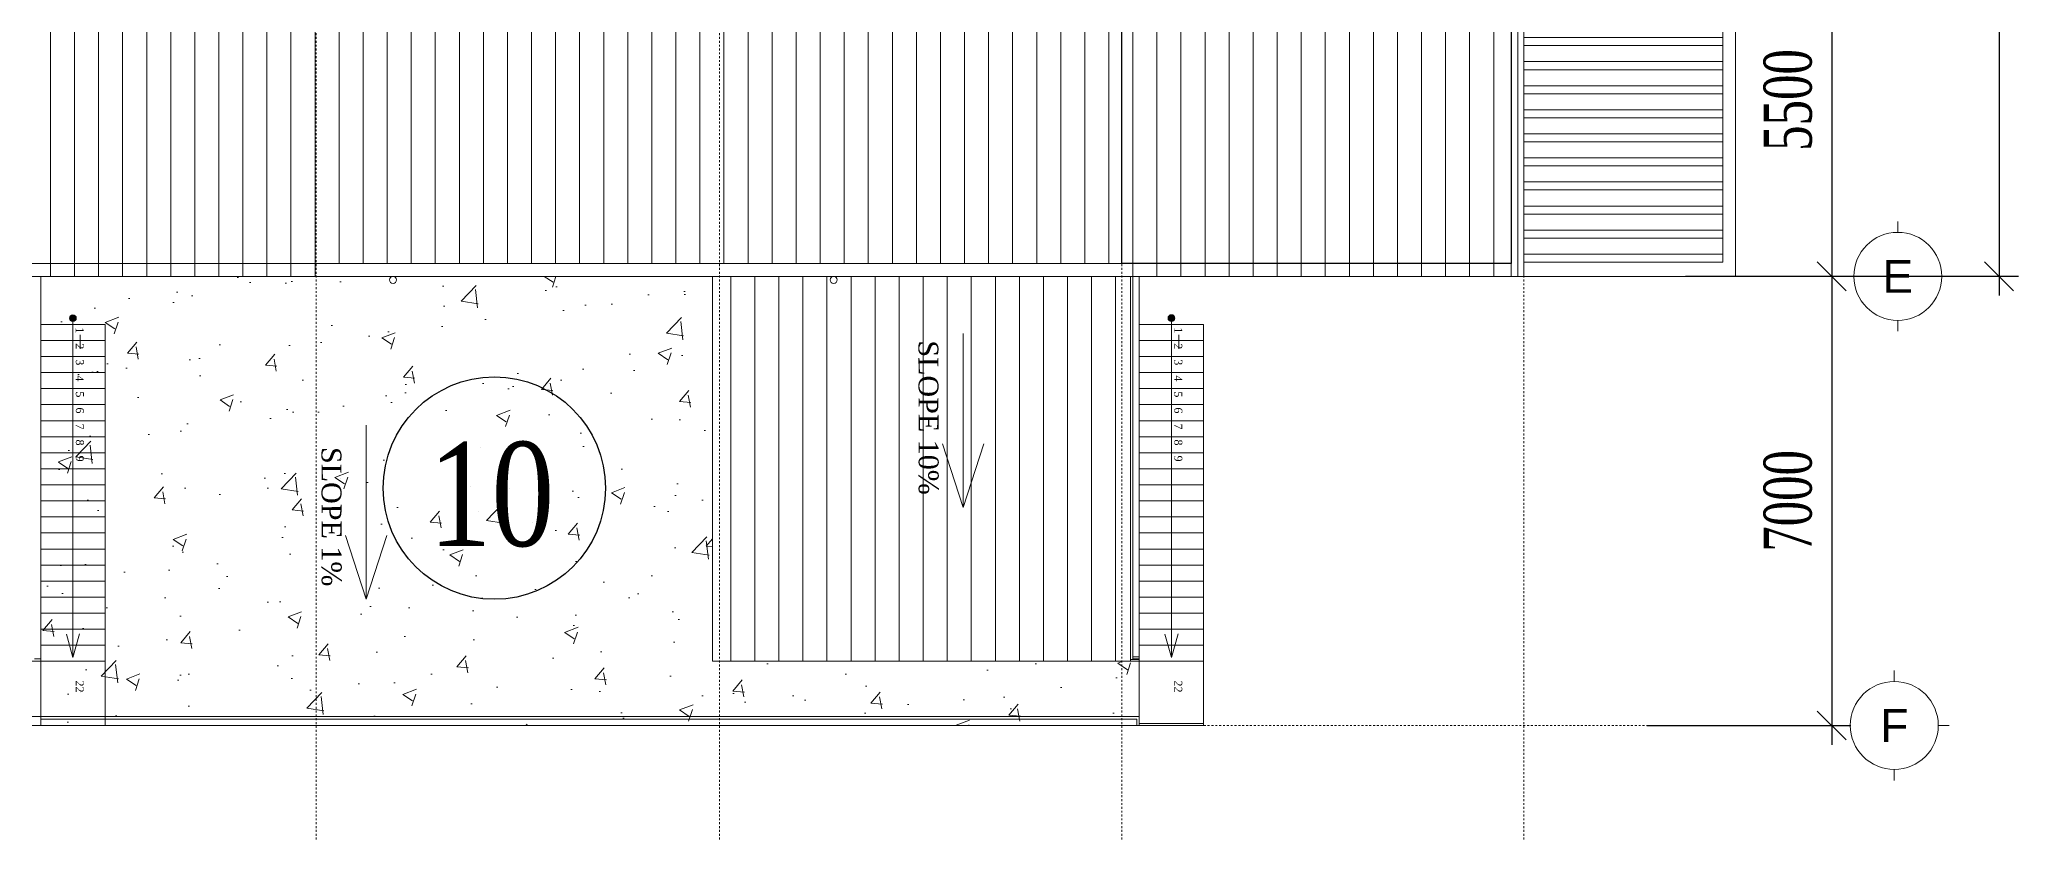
# Model space of a CAD drawing. Header units: inches. Extents: x 340055 to 349452, y -34649 to -30845.
# Drawn here: x 343863.4 to 343966.2, y -32102.1 to -32060.5 of the extents above; entities that cross this region are included whole.
import ezdxf
from ezdxf.enums import TextEntityAlignment as Align

# ---------------------------------------------------------------- set-up
doc = ezdxf.new("R2010")
doc.units = ezdxf.units.IN
doc.header["$MEASUREMENT"] = 0
doc.linetypes.add('XRF-A-GRID LINE$0$CENTER', pattern=[50.8, 31.75, -6.35, 6.35, -6.35])
doc.linetypes.add('XRF-A-RF PLAN$0$ACAD_ISO02W100', pattern=[15, 12, -3])
for name, color, linetype in [('CAUTAO', 7, 'Continuous'), ('XRF-A-RF PLAN$0$cat1', 31, 'Continuous'), ('XRF-A-RF PLAN$0$EQ', 4, 'Continuous'), ('XRF-A-RF PLAN$0$TITLE-TEXT', 130, 'Continuous'), ('XRF-A-RF PLAN$0$TL- STAIR', 30, 'Continuous'), ('XRF-A-RF PLAN$0$TL-Arch-Note', 7, 'Continuous'), ('XRF-A-RF PLAN$0$TL-Roof', 60, 'Continuous')]:
    doc.layers.add(name, color=color, linetype=linetype)
for name, color, linetype, lineweight in [('XRF-A-GRID LINE$0$text', 2, 'Continuous', 20), ('XRF-A-GRID LINE$0$TL-AXIS', 252, 'Continuous', 15), ('XRF-A-GRID LINE$0$ZONES', 7, 'Continuous', 9), ('XRF-A-RF PLAN$0$TL-ARCH-BACKGROUND', 252, 'Continuous', 15), ('XRF-A-RF PLAN$0$TL-Concrete wall', 120, 'Continuous', 15), ('XRF-A-RF PLAN$0$TL-CSA-AXIS', 252, 'Continuous', 15), ('XRF-A-RF PLAN$0$TL-RC', 4, 'Continuous', 15)]:
    doc.layers.add(name, color=color, linetype=linetype, lineweight=lineweight)
doc.styles.add('ST1', font='times.ttf', dxfattribs={"width": 0.7})
doc.styles.add('vntimeh.shx', font='vntimeh.shx', dxfattribs={"width": 0.8, "bigfont": 'bigfont.shx'})
doc.styles.add('XRF-A-GRID LINE$0$ARIALH', font='')
doc.styles.add('XRF-A-RF PLAN$0$Standard', font='arial.ttf')
doc.styles.add('XRF-A-RF PLAN$0$VNH', font='', dxfattribs={"height": 150})
doc.styles.get('XRF-A-GRID LINE$0$ARIALH').set_extended_font_data('.VnArialH')
doc.styles.get('XRF-A-RF PLAN$0$VNH').set_extended_font_data('.VnAvantH')
doc.dimstyles.new('300', dxfattribs={"dimtxt": 2.5, "dimasz": 1.5, "dimexe": 1, "dimexo": 0, "dimgap": 1, "dimtad": 1, "dimtoh": 1, "dimdec": 0, "dimlfac": 300, "dimzin": 0, "dimdsep": 46, "dimtxsty": 'ST1', "dimblk": 'OBLIQUE', "dimcen": 1, "dimdle": 1, "dimclrd": 8, "dimclre": 8, "dimclrt": 3, "dimadec": 0, "dimazin": 0, "dimtfac": 1, "dimtdec": 0, "dimtix": 1, "dimtofl": 0, "dimtmove": 1, "dimatfit": 3, "dimfxl": 0, "dimtolj": 1, "dimtzin": 0, "dimlwd": -1, "dimlwe": -1, "dimarcsym": 0})
pattern_1 = [(90, (216.4452, 3803.1944), (-1.25, 2e-16), [])]

# ---------------------------------------------------------------- blocks, each defined once
blk = doc.blocks.new('XRF-A-RF PLAN$0$CT')
at = {"layer": 'XRF-A-RF PLAN$0$TL- STAIR', "lineweight": 0, "ltscale": 1e-09}
blk.add_hatch(color=256, dxfattribs=at).paths.add_polyline_path([(-2194576, -1333945, 1), (-2194576, -1334050, 1)])
for p, q in [((-2195076, -1334096), (-2194076, -1334096)), ((-2194576, -1334050), (-2194576, -1339286)), ((-2194461, -1334257), (-2194461, -1334477)), ((-2194076, -1340346), (-2194076, -1334096)), ((-2195076, -1334346), (-2194076, -1334346)), ((-2195076, -1334596), (-2194076, -1334596)), ((-2195076, -1334846), (-2194076, -1334846)), ((-2195076, -1335096), (-2194076, -1335096)), ((-2195076, -1335346), (-2194076, -1335346)), ((-2195076, -1335596), (-2194076, -1335596)), ((-2195076, -1335846), (-2194076, -1335846)), ((-2195076, -1336096), (-2194076, -1336096)), ((-2195076, -1336346), (-2194076, -1336346)), ((-2194576, -1336346), (-2194076, -1336346)), ((-2195076, -1336596), (-2194076, -1336596)), ((-2195076, -1336846), (-2194076, -1336846)), ((-2195076, -1337096), (-2194076, -1337096)), ((-2195076, -1337346), (-2194076, -1337346)), ((-2195076, -1337596), (-2194076, -1337596)), ((-2195076, -1337846), (-2194076, -1337846)), ((-2195076, -1338096), (-2194076, -1338096)), ((-2195076, -1338346), (-2194076, -1338346)), ((-2195076, -1338596), (-2194076, -1338596)), ((-2195076, -1338846), (-2194076, -1338846)), ((-2195076, -1339096), (-2194076, -1339096)), ((-2194576, -1339286), (-2194678, -1338924)), ((-2194576, -1339286), (-2194473, -1338919)), ((-2195076, -1339346), (-2194076, -1339346)), ((-2195116, -1340346), (-2195116, -1340246)), ((-2195076, -1340346), (-2195076, -1340206)), ((-2195076, -1340346), (-2194076, -1340346))]:
    blk.add_line(p, q, dxfattribs=at)
blk.add_circle((-2194576, -1333997), 52.6, dxfattribs=at)
at = {"layer": 'XRF-A-RF PLAN$0$TL- STAIR', "lineweight": 0, "ltscale": 1e-09, "char_height": 124.76, "width": 2063.43, "attachment_point": 9, "rotation": 270, "style": 'XRF-A-RF PLAN$0$Standard'}
for s, insert in [('{\\fTimes New Roman|b0|i0|c0|p18;1}', (-2194532, -1334233)), ('{\\fTimes New Roman|b0|i0|c0|p18;2}', (-2194532, -1334483)), ('{\\fTimes New Roman|b0|i0|c0|p18;3}', (-2194532, -1334733)), ('{\\fTimes New Roman|b0|i0|c0|p18;4}', (-2194532, -1334983)), ('{\\fTimes New Roman|b0|i0|c0|p18;5}', (-2194532, -1335233)), ('{\\fTimes New Roman|b0|i0|c0|p18;6}', (-2194532, -1335483)), ('{\\fTimes New Roman|b0|i0|c0|p18;7}', (-2194532, -1335733)), ('{\\fTimes New Roman|b0|i0|c0|p18;8}', (-2194532, -1335983)), ('{\\fTimes New Roman|b0|i0|c0|p18;9}', (-2194532, -1336233)), ('{\\fTimes New Roman|b0|i0|c0|p18;22}', (-2194532, -1339833))]:
    blk.add_mtext(s, dxfattribs=dict(at, insert=insert))
blk = doc.blocks.new('XRF-A-GRID LINE$0$truc')
at = {"layer": 'XRF-A-GRID LINE$0$text', "color": 8}
for p, q in [((0, 4), (0, 5)), ((-4, 0), (-5, 0)), ((4, 0), (5, 0)), ((0, -4), (0, -5))]:
    blk.add_line(p, q, dxfattribs=at)
blk.add_circle((0, 0), 4, dxfattribs=at)
at = {"layer": 'XRF-A-GRID LINE$0$text', "color": 8, "style": 'XRF-A-GRID LINE$0$ARIALH'}
blk.add_attdef('TENTRUCDINHVI', text='', height=3, dxfattribs=at).set_placement((0, 0), align=Align.MIDDLE)
blk = doc.blocks.new('XRF-A-GRID LINE')
at = {"layer": 'XRF-A-GRID LINE$0$TL-AXIS', "linetype": 'XRF-A-GRID LINE$0$CENTER', "lineweight": 0, "ltscale": 0.01}
for p, q in [((-2888340, -1307295), (-2888340, -1342138)), ((-2882050, -1307295), (-2882050, -1342138)), ((-2875780, -1307295), (-2875780, -1342138)), ((-2869510, -1307295), (-2869510, -1342138)), ((-2901380, -1333346), (-2865293, -1333346)), ((-2901380, -1340346), (-2864538, -1340346))]:
    blk.add_line(p, q, dxfattribs=at)
ref = blk.add_blockref('XRF-A-GRID LINE$0$truc', (-2863681, -1333346), dxfattribs=dict(at, xscale=171.4285714291036, yscale=171.4285714291036, zscale=171.4285714291036, rotation=179.9999999999922))
ref.add_attrib('TENTRUCDINHVI', 'E', dxfattribs={"layer": 'XRF-A-GRID LINE$0$ZONES', "height": 514, "style": 'XRF-A-GRID LINE$0$ARIALH'}).set_placement((-2863681, -1333346), align=Align.MIDDLE)
ref = blk.add_blockref('XRF-A-GRID LINE$0$truc', (-2863735, -1340346), dxfattribs=dict(at, xscale=171.4285714291036, yscale=171.4285714291036, zscale=171.4285714291036, rotation=179.9999999999922))
ref.add_attrib('TENTRUCDINHVI', 'F', dxfattribs={"layer": 'XRF-A-GRID LINE$0$ZONES', "height": 514, "style": 'XRF-A-GRID LINE$0$ARIALH'}).set_placement((-2863735, -1340346), align=Align.MIDDLE)
blk = doc.blocks.new('_Oblique')
at = {"color": 0, "linetype": 'ByBlock', "lineweight": -2}
blk.add_line((-0.5, -0.5), (0.5, 0.5), dxfattribs=at)
blk = doc.blocks.new('*D472')
at = {"color": 8, "linetype": 'Continuous', "transparency": 16777216}
for p, q in [((343956.51, -32053.45), (343956.51, -32073.78)), ((343951.19, -32054.45), (343957.51, -32054.45)), ((343948.92, -32072.78), (343957.51, -32072.78))]:
    blk.add_line(p, q, dxfattribs=at)
at = {"layer": 'Defpoints', "color": 0, "transparency": 16777216}
for p in [(343951.19, -32054.45), (343948.92, -32072.78), (343956.51, -32072.78)]:
    blk.add_point(p, dxfattribs=at)
at = {"color": 8, "transparency": 16777216, "xscale": 1.5, "yscale": 1.5, "zscale": 1.5}
for p, rotation in [((343956.51, -32054.45), 90), ((343956.51, -32072.78), 270)]:
    blk.add_blockref('_Oblique', p, dxfattribs=dict(at, rotation=rotation))
at = {"color": 3, "transparency": 16777216, "insert": (343954.24, -32063.62), "char_height": 2.5, "attachment_point": 5, "rotation": 90, "style": 'ST1', "bg_fill": 3, "box_fill_scale": 1.25, "bg_fill_color": 256, "bg_fill_true_color": 13158600, "bg_fill_transparency": 0}
blk.add_mtext('\\A1;5500', dxfattribs=at)
blk = doc.blocks.new('*D473')
at = {"color": 8, "linetype": 'Continuous', "transparency": 16777216}
for p, q in [((343956.51, -32071.78), (343956.51, -32097.12)), ((343948.92, -32072.78), (343957.51, -32072.78)), ((343946.91, -32096.12), (343957.51, -32096.12))]:
    blk.add_line(p, q, dxfattribs=at)
at = {"layer": 'Defpoints', "color": 0, "transparency": 16777216}
for p in [(343948.92, -32072.78), (343946.91, -32096.12), (343956.51, -32096.12)]:
    blk.add_point(p, dxfattribs=at)
at = {"color": 8, "transparency": 16777216, "xscale": 1.5, "yscale": 1.5, "zscale": 1.5}
for p, rotation in [((343956.51, -32072.78), 90), ((343956.51, -32096.12), 270)]:
    blk.add_blockref('_Oblique', p, dxfattribs=dict(at, rotation=rotation))
at = {"color": 3, "transparency": 16777216, "insert": (343954.24, -32084.45), "char_height": 2.5, "attachment_point": 5, "rotation": 90, "style": 'ST1', "bg_fill": 3, "box_fill_scale": 1.25, "bg_fill_color": 256, "bg_fill_true_color": 13158600, "bg_fill_transparency": 0}
blk.add_mtext('\\A1;7000', dxfattribs=at)
blk = doc.blocks.new('*D525')
at = {"color": 8, "linetype": 'Continuous', "transparency": 16777216}
for p, q in [((343965.21, -31998.45), (343965.21, -32073.78)), ((343953.02, -31999.45), (343966.21, -31999.45)), ((343953.22, -32072.78), (343966.21, -32072.78))]:
    blk.add_line(p, q, dxfattribs=at)
at = {"layer": 'Defpoints', "color": 0, "transparency": 16777216}
for p in [(343953.02, -31999.45), (343953.22, -32072.78), (343965.21, -32072.78)]:
    blk.add_point(p, dxfattribs=at)
at = {"color": 8, "transparency": 16777216, "xscale": 1.5, "yscale": 1.5, "zscale": 1.5}
for p, rotation in [((343965.21, -31999.45), 90), ((343965.21, -32072.78), 270)]:
    blk.add_blockref('_Oblique', p, dxfattribs=dict(at, rotation=rotation))
at = {"color": 3, "transparency": 16777216, "insert": (343962.94, -32036.12), "char_height": 2.5, "attachment_point": 5, "rotation": 90, "style": 'ST1', "bg_fill": 3, "box_fill_scale": 1.25, "bg_fill_color": 256, "bg_fill_true_color": 13158600, "bg_fill_transparency": 0}
blk.add_mtext('\\A1;22000', dxfattribs=at)

msp = doc.modelspace()

# ---------------------------------------------------------------- hatches: boundary and pattern name
at = {"layer": 'XRF-A-RF PLAN$0$TL- STAIR', "lineweight": 0, "ltscale": 1e-09}
msp.add_hatch(color=256, dxfattribs=at).paths.add_polyline_path([(343865.114, -32074.7787, 1), (343865.114, -32075.1297, 1)])
at = {"layer": 'XRF-A-RF PLAN$0$TL-ARCH-BACKGROUND', "transparency": 33554559}
h = msp.add_hatch(dxfattribs=at)
h.set_pattern_fill('AR-CONC,_O', color=256)
h.set_pattern_definition([(50, (21772.934, 4798.5053), (7.17260183, -0.62752135), [0.75, -8.25]), (355, (21772.934, 4798.505), (-1.38751334, 7.52192134), [0.6, -6.6]), (100.4514, (21773.5316, 4798.453), (5.78509382, 6.89439542), [0.6374019, -7.01142112]), (46.1842, (21772.934, 4800.505), (10.67241049, -1.65519014), [1.125, -12.375]), (96.6356, (21773.823, 4800.367), (9.34662706, 9.7411787), [0.95610288, -10.51713]), (351.1842, (21772.934, 4800.505), (9.34661945, 9.741186), [0.9, -9.9]), (21, (21773.934, 4800.0053), (5.96907052, -4.02618891), [0.75, -8.25]), (326, (21773.934, 4800.005), (2.43315332, 7.25150045), [0.6, -6.6]), (71.4514, (21774.431, 4799.67), (8.40222629, 3.22530497), [0.6374019, -7.01142112]), (37.5, (21772.9338, 4798.5053), (0.121598553, 3.328938538), [0, -6.52, 0, -6.7, 0, -6.625]), (7.5, (21772.934, 4798.5053), (2.630695374, 3.94411712), [0, -3.82, 0, -6.37, 0, -2.525]), (327.5, (21770.7038, 4798.5053), (5.338224362, -0.225548717), [0, -2.5, 0, -7.8, 0, -10.35]), (317.5, (21769.704, 4798.5053), (5.831861693, 1.00104982), [0, -3.25, 0, -5.18, 0, -7.35])])
h.paths.add_polyline_path([(343898.3474, -32092.7838), (343898.3474, -32072.7838), (343863.4473, -32072.7838), (343863.4473, -32096.1171), (343920.5306, -32096.1171), (343920.5306, -32092.7838)])
at = {"layer": 'XRF-A-RF PLAN$0$TL-Roof', "lineweight": 0, "ltscale": 1e-09}
h = msp.add_hatch(dxfattribs=at)
h.set_pattern_fill('ANSI31', color=256, scale=10, angle=45)
h.set_pattern_definition(pattern_1)
h.paths.add_polyline_path([(343939.8474, -32054.4504), (343919.6141, -32054.4504), (343919.6141, -32072.1171), (343939.8474, -32072.1171)])
h.paths.add_polyline_path([(343939.8474, -32035.4505), (343939.8474, -32000.1172), (343919.6141, -32000.1172), (343919.6141, -32035.4505)])
h.paths.add_polyline_path([(343923.8872, -32060.0147), (343923.8872, -32051.6566), (343921.4089, -32051.6566), (343921.4089, -32060.0147)], flags=9)
h.paths.add_polyline_path([(343923.8872, -32020.6202), (343923.8872, -32012.262), (343921.4089, -32012.262), (343921.4089, -32020.6202)], flags=24)
at = {"layer": 'XRF-A-RF PLAN$0$TL-Roof', "lineweight": 0, "ltscale": 1e-09, "transparency": 33554687}
h = msp.add_hatch(dxfattribs=at)
h.set_pattern_fill('ANSI32', color=256, scale=3.333333, angle=135)
h.set_pattern_definition([(180, (353505.5476, -27628.2967), (-9e-17, -1.25), []), (180, (353505.1309, -27627.88), (-9e-17, -1.25), [])])
h.paths.add_polyline_path([(343950.8474, -32000.7838), (343940.5141, -32000.7838), (343940.5141, -32072.0504), (343950.8474, -32072.0504)])
at = {"layer": 'XRF-A-RF PLAN$0$TL-Roof', "lineweight": 0, "ltscale": 1e-09}
h = msp.add_hatch(dxfattribs=at)
h.set_pattern_fill('ANSI31', color=256, scale=10, angle=45)
h.set_pattern_definition(pattern_1)
h.paths.add_polyline_path([(343919.6141, -32054.4504), (343919.6141, -32072.784), (343940.5141, -32072.784), (343940.5141, -32054.4504)])
h.paths.add_polyline_path([(343923.8872, -32060.0147), (343923.8872, -32051.6566), (343921.4089, -32051.6566), (343921.4089, -32060.0147)], flags=9)
h.paths.add_polyline_path([(343923.8872, -32020.6202), (343923.8872, -32012.262), (343921.4089, -32012.262), (343921.4089, -32020.6202)], flags=9)
h = msp.add_hatch(dxfattribs=at)
h.set_pattern_fill('ANSI31', color=256, scale=10, angle=45)
h.set_pattern_definition(pattern_1)
h.paths.add_polyline_path([(343919.6141, -32054.4504), (343919.6141, -32036.7838), (343898.7141, -32036.7838), (343898.7141, -32054.4504)])
h.paths.add_polyline_path([(343919.6141, -32072.784), (343940.5141, -32072.784), (343940.5141, -32054.4504), (343919.6141, -32054.4504)])
h.paths.add_polyline_path([(343923.8872, -32060.0147), (343923.8872, -32051.6566), (343921.4089, -32051.6566), (343921.4089, -32060.0147)], flags=9)
h = msp.add_hatch(dxfattribs=at)
h.set_pattern_fill('ANSI31', color=256, scale=10, angle=45)
h.set_pattern_definition(pattern_1)
h.paths.add_polyline_path([(343848.0984, -32054.4504), (343848.0984, -32072.7838), (343877.7474, -32072.7839), (343877.7474, -32054.4504)])
h.paths.add_polyline_path([(343858.8123, -32060.0147), (343858.8123, -32051.6566), (343856.334, -32051.6566), (343856.334, -32060.0147)], flags=9)
h = msp.add_hatch(dxfattribs=at)
h.set_pattern_fill('ANSI31', color=256, scale=10, angle=45)
h.set_pattern_definition(pattern_1)
h.paths.add_polyline_path([(343877.7474, -32054.4504), (343877.7474, -32072.1171), (343898.7141, -32072.1171), (343898.7141, -32054.4504)])
h.paths.add_polyline_path([(343894.2428, -32060.0147), (343894.2428, -32051.6566), (343891.7645, -32051.6566), (343891.7645, -32060.0147)], flags=9)
h = msp.add_hatch(dxfattribs=at)
h.set_pattern_fill('ANSI31', color=256, scale=10, angle=45)
h.set_pattern_definition(pattern_1)
h.paths.add_polyline_path([(343919.6141, -32072.784), (343940.5141, -32072.784), (343940.5141, -32054.4504), (343919.6141, -32054.4504)])
h.paths.add_polyline_path([(343923.8872, -32060.0147), (343923.8872, -32051.6566), (343921.4089, -32051.6566), (343921.4089, -32060.0147)], flags=9)
h = msp.add_hatch(dxfattribs=at)
h.set_pattern_fill('ANSI31', color=256, scale=10, angle=45)
h.set_pattern_definition(pattern_1)
h.paths.add_polyline_path([(343919.6141, -32072.1171), (343919.6141, -32054.4504), (343898.7141, -32054.4504), (343898.7141, -32072.1171)])
at = {"layer": 'XRF-A-RF PLAN$0$TL-Roof', "lineweight": 0, "ltscale": 1e-09, "transparency": 33554559}
h = msp.add_hatch(dxfattribs=at)
h.set_pattern_fill('ANSI31', color=256, scale=10, angle=45)
h.set_pattern_definition([(90, (353505.5476, -27628.2967), (-1.25, 0), [])])
h.paths.add_polyline_path([(343920.5306, -32092.7838), (343898.3474, -32092.7838), (343898.3474, -32072.7838), (343920.5306, -32072.7838)])

# ---------------------------------------------------------------- linework, layer by layer
at = {"color": 8}
msp.add_lwpolyline([(343919.6141, -32054.4504), (343939.8474, -32054.4504), (343939.8474, -32072.1171), (343919.6141, -32072.1171)], close=True, dxfattribs=at)
at = {"layer": 'CAUTAO', "color": 1, "true_color": 0xfa051e}
msp.add_circle((343887.0132, -32083.7857), 5.7764, dxfattribs=at)
at = {"layer": 'XRF-A-RF PLAN$0$cat1', "lineweight": 0}
for p, q in [((343940.5141, -32072.7838), (343940.5141, -31999.4504)), ((343836.0307, -32072.7838), (343940.5141, -32072.7838)), ((343901.7641, -32072.7838), (343931.1805, -32072.7838)), ((343901.7641, -32072.7838), (343931.1805, -32072.7838)), ((343805.9474, -32096.1171), (343920.5306, -32096.1171)), ((343866.0141, -32096.1171), (343920.5306, -32096.1171))]:
    msp.add_line(p, q, dxfattribs=at)
for centre in [(343881.7474, -32072.9671), (343904.6474, -32072.9671)]:
    msp.add_circle(centre, 0.1833, dxfattribs=at)
at = {"layer": 'XRF-A-RF PLAN$0$EQ', "lineweight": 0, "ltscale": 1e-09}
msp.add_lwpolyline([(343863.4473, -32072.7838), (343920.5306, -32072.7838), (343920.5306, -32096.1171), (343863.4473, -32096.1171)], close=True, dxfattribs=at)
at = {"layer": 'XRF-A-RF PLAN$0$TITLE-TEXT', "lineweight": 0, "ltscale": 1e-09}
for p, q in [((343940.5141, -32072.0504), (343940.5141, -31999.4505)), ((343940.5141, -32072.7838), (343951.5141, -32072.7838))]:
    msp.add_line(p, q, dxfattribs=at)
for points in [[(343943.1807, -31992.7841), (343835.2807, -31992.7838), (343835.2807, -32000.1171), (343836.0141, -32000.1171), (343896.7307, -32000.1171), (343939.8474, -32000.1172), (343939.8474, -32072.7838), (343951.5141, -32072.7838), (343951.5141, -32001.1174, 0.41421281)], [(343942.5141, -31993.4507), (343835.9474, -31993.4504), (343835.9474, -31999.4504), (343836.0141, -31999.4504), (343896.7307, -31999.4504), (343940.5141, -31999.4505), (343940.5141, -32072.0504), (343950.8474, -32072.0504), (343950.8474, -32001.7841, 0.41421281)]]:
    msp.add_lwpolyline(points, format="xyb", close=True, dxfattribs=at)
at = {"layer": 'XRF-A-RF PLAN$0$TL- STAIR', "lineweight": 0}
for p, q in [((343863.4473, -32072.7838), (343863.4473, -32096.1171)), ((343920.064, -32072.7838), (343920.064, -32092.7838)), ((343920.1973, -32072.7838), (343920.1973, -32092.6504)), ((343863.4473, -32092.7838), (343862.9806, -32092.7838)), ((343863.4473, -32092.6504), (343863.114, -32092.6504)), ((343920.5306, -32092.6841), (343920.064, -32092.6841)), ((343920.5306, -32092.7838), (343920.064, -32092.7838)), ((343920.5306, -32092.5508), (343920.1973, -32092.5508)), ((343920.5306, -32092.6504), (343920.1973, -32092.6504)), ((343806.364, -32095.6504), (343863.4473, -32095.6504)), ((343863.4473, -32095.6504), (343920.5306, -32095.6504)), ((343863.4473, -32095.7838), (343920.3973, -32095.7838))]:
    msp.add_line(p, q, dxfattribs=at)
at = {"layer": 'XRF-A-RF PLAN$0$TL- STAIR', "lineweight": 0, "ltscale": 1e-09}
for p, q in [((343863.4473, -32075.2838), (343866.7806, -32075.2838)), ((343865.114, -32075.1297), (343865.114, -32092.5838)), ((343865.4981, -32075.8184), (343865.4981, -32076.5517)), ((343866.7806, -32096.1171), (343866.7806, -32075.2838)), ((343863.4473, -32076.1171), (343866.7806, -32076.1171)), ((343863.4473, -32076.9504), (343866.7806, -32076.9504)), ((343863.4473, -32077.7838), (343866.7806, -32077.7838)), ((343863.4473, -32078.6171), (343866.7806, -32078.6171)), ((343863.4473, -32079.4504), (343866.7806, -32079.4504)), ((343863.4473, -32080.2838), (343866.7806, -32080.2838)), ((343863.4473, -32081.1171), (343866.7806, -32081.1171)), ((343863.4473, -32081.9504), (343866.7806, -32081.9504)), ((343863.4473, -32082.7838), (343866.7806, -32082.7838)), ((343865.114, -32082.7838), (343866.7806, -32082.7838)), ((343863.4473, -32083.6171), (343866.7806, -32083.6171)), ((343863.4473, -32084.4504), (343866.7806, -32084.4504)), ((343863.4473, -32085.2838), (343866.7806, -32085.2838)), ((343863.4473, -32086.1171), (343866.7806, -32086.1171)), ((343863.4473, -32086.9504), (343866.7806, -32086.9504)), ((343863.4473, -32087.7838), (343866.7806, -32087.7838)), ((343863.4473, -32088.6171), (343866.7806, -32088.6171)), ((343863.4473, -32089.4504), (343866.7806, -32089.4504)), ((343863.4473, -32090.2838), (343866.7806, -32090.2838)), ((343863.4473, -32091.1171), (343866.7806, -32091.1171)), ((343863.4473, -32091.9504), (343866.7806, -32091.9504)), ((343865.114, -32092.5838), (343864.7723, -32091.3767)), ((343865.114, -32092.5838), (343865.4573, -32091.36)), ((343863.4473, -32092.7838), (343866.7806, -32092.7838)), ((343863.4473, -32096.1171), (343863.4473, -32095.6504)), ((343863.4473, -32096.1171), (343866.7806, -32096.1171)), ((343920.3973, -32096.1171), (343920.3973, -32095.7838)), ((343920.5306, -32096.1171), (343920.5306, -32095.6504)), ((343920.5306, -32096.0174), (343923.864, -32096.0174))]:
    msp.add_line(p, q, dxfattribs=at)
msp.add_circle((343865.114, -32074.9542), 0.1755, dxfattribs=at)
at = {"layer": 'XRF-A-RF PLAN$0$TL-Arch-Note', "lineweight": 0, "ltscale": 1e-09}
msp.add_line((343863.4473, -32094.7838), (343863.4473, -32072.7838), dxfattribs=at)
at = {"layer": 'XRF-A-RF PLAN$0$TL-Concrete wall', "lineweight": 0, "ltscale": 1e-09}
msp.add_lwpolyline([(343920.5306, -32092.7838), (343898.3474, -32092.7838), (343898.3474, -32072.7838), (343920.5306, -32072.7838)], close=True, dxfattribs=at)
at = {"layer": 'XRF-A-RF PLAN$0$TL-RC', "lineweight": 0, "ltscale": 1e-09}
for p, q in [((343950.8474, -32000.7838), (343950.8474, -32072.0504)), ((343951.5141, -32000.1172), (343951.5141, -32072.7838))]:
    msp.add_line(p, q, dxfattribs=at)
msp.add_lwpolyline([(343836.6141, -32072.1171), (343939.8474, -32072.1171), (343939.8474, -32000.1172), (343836.6141, -32000.1172)], close=True, dxfattribs=at)
at = {"layer": 'XRF-A-RF PLAN$0$TL-Roof', "lineweight": 0, "ltscale": 1e-09}
for p, q in [((343911.3749, -32075.7557), (343911.3749, -32084.7889)), ((343880.3512, -32080.5156), (343880.3512, -32089.5487)), ((343911.3749, -32084.7889), (343910.3043, -32081.4847)), ((343911.3749, -32084.7889), (343912.4455, -32081.4847)), ((343880.3512, -32089.5487), (343879.2807, -32086.2445)), ((343880.3512, -32089.5487), (343881.4218, -32086.2445))]:
    msp.add_line(p, q, dxfattribs=at)

# ---------------------------------------------------------------- block references
at = {"color": 8, "xscale": 0.003333333334012423, "yscale": 0.003333333334012423, "zscale": 0.003333333334012423}
msp.add_blockref('XRF-A-GRID LINE', (353505.5476, -27628.2967), dxfattribs=at)
at = {"layer": 'XRF-A-RF PLAN$0$TL-CSA-AXIS', "lineweight": 0, "xscale": 0.003333333334012423, "yscale": 0.003333333334012423, "zscale": 0.003333333334012423}
msp.add_blockref('XRF-A-RF PLAN$0$CT', (351237.4506, -27628.2967), dxfattribs=at)

# ---------------------------------------------------------------- texts
at = {"linetype": 'XRF-A-RF PLAN$0$ACAD_ISO02W100', "char_height": 1.033361, "width": 50.02323, "attachment_point": 9, "rotation": 270.127258, "style": 'XRF-A-RF PLAN$0$VNH'}
for s, insert in [('{\\f.VnTimeH|b0|i0|c0|p34;slope 10%}', (343909.0495, -32084.1337)), ('{\\f.VnTimeH|b0|i0|c0|p34;slope 1%}', (343878.0259, -32088.8935))]:
    msp.add_mtext(s, dxfattribs=dict(at, insert=insert))
at = {"layer": 'CAUTAO', "color": 1, "true_color": 0xfa051e, "insert": (343886.8638, -32084.134), "char_height": 5.4, "attachment_point": 5, "style": 'vntimeh.shx'}
msp.add_mtext('\\A1;10', dxfattribs=at)
at = {"layer": 'XRF-A-RF PLAN$0$TL- STAIR', "lineweight": 0, "ltscale": 1e-09, "char_height": 0.415859, "width": 6.878097, "attachment_point": 9, "rotation": 270, "style": 'XRF-A-RF PLAN$0$Standard'}
for s, insert in [('{\\fTimes New Roman|b0|i0|c0|p18;1}', (343865.2607, -32075.7416)), ('{\\fTimes New Roman|b0|i0|c0|p18;2}', (343865.2607, -32076.5749)), ('{\\fTimes New Roman|b0|i0|c0|p18;3}', (343865.2607, -32077.4083)), ('{\\fTimes New Roman|b0|i0|c0|p18;4}', (343865.2607, -32078.2416)), ('{\\fTimes New Roman|b0|i0|c0|p18;5}', (343865.2607, -32079.0749)), ('{\\fTimes New Roman|b0|i0|c0|p18;6}', (343865.2607, -32079.9083)), ('{\\fTimes New Roman|b0|i0|c0|p18;7}', (343865.2607, -32080.7416)), ('{\\fTimes New Roman|b0|i0|c0|p18;8}', (343865.2607, -32081.5749)), ('{\\fTimes New Roman|b0|i0|c0|p18;9}', (343865.2607, -32082.4083)), ('{\\fTimes New Roman|b0|i0|c0|p18;22}', (343865.2607, -32094.4067))]:
    msp.add_mtext(s, dxfattribs=dict(at, insert=insert))

# ---------------------------------------------------------------- next in the draw order: dimensions: what is measured, and where the dimension line sits
at = {"color": 8}
dim = msp.add_linear_dim(base=(343956.5131, -32072.7841), p1=(343951.1903, -32054.4504), p2=(343948.9171, -32072.7841), angle=90, dimstyle='300', dxfattribs=at)
dim.commit()
dim.dimension.update_dxf_attribs({"geometry": '*D472', "text_midpoint": (343954.2414, -32063.6172)})

# ---------------------------------------------------------------- next in the draw order: dimensions: what is measured, and where the dimension line sits
dim = msp.add_linear_dim(base=(343956.5131, -32096.1171), p1=(343948.9171, -32072.7841), p2=(343946.9068, -32096.1171), angle=90, dimstyle='300', dxfattribs=at)
dim.commit()
dim.dimension.update_dxf_attribs({"geometry": '*D473', "text_midpoint": (343954.2378, -32084.4506)})

# ---------------------------------------------------------------- next in the draw order: dimensions: what is measured, and where the dimension line sits
dim = msp.add_linear_dim(base=(343965.2143, -32072.7841), p1=(343953.0175, -31999.4508), p2=(343953.2151, -32072.7841), angle=90, dimstyle='300', dxfattribs=at)
dim.commit()
dim.dimension.update_dxf_attribs({"geometry": '*D525', "text_midpoint": (343962.9426, -32036.1174)})

doc.saveas('drawing.dxf')
